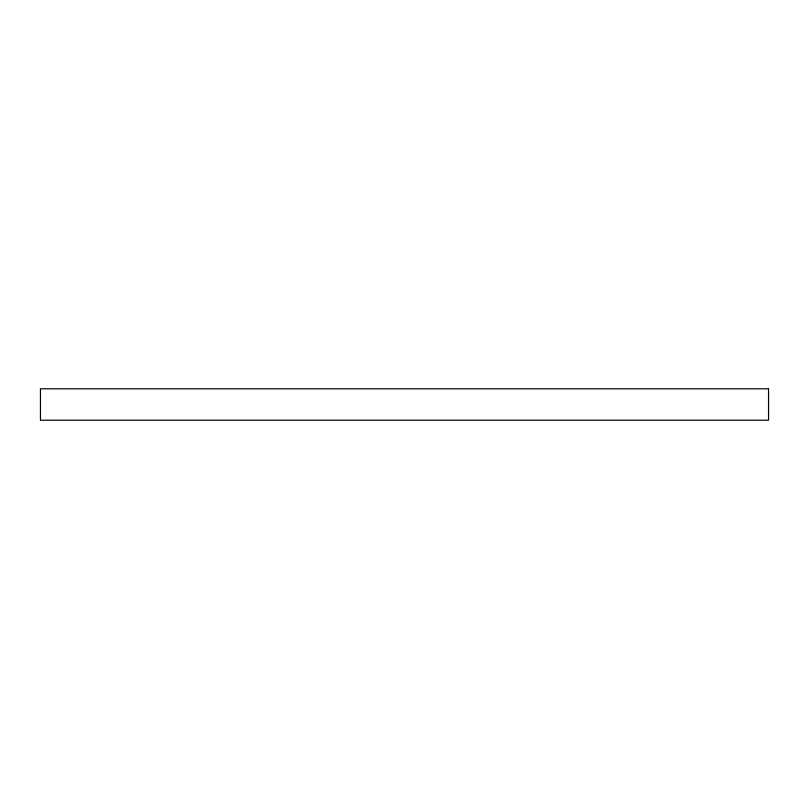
<?xml version="1.0" encoding="UTF-8"?>
<svg xmlns="http://www.w3.org/2000/svg" width="809" height="809" viewBox="0 0 809 809"><rect width="100%" height="100%" fill="white"/><g stroke="black" fill="none" stroke-linecap="round" stroke-linejoin="round"><path stroke-width="1.21" d="M768.55 388.805L40.45 388.805L40.45 420.195L768.55 420.195L768.55 388.805"/></g></svg>
